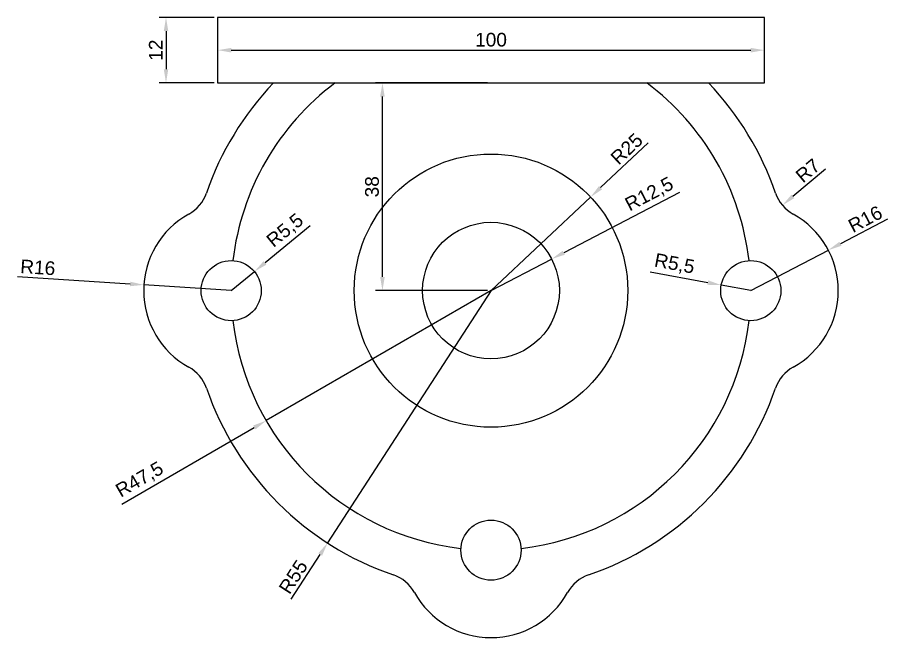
# Model space of a CAD drawing. Header units: millimetres. Extents: x 340 to 2726, y 2120 to 4769.
# Drawn here: x 740.3 to 899.4, y 2120 to 2233.5 of the extents above; entities that cross this region are included whole.
import ezdxf

# ---------------------------------------------------------------- set-up
doc = ezdxf.new("R2010")
doc.units = ezdxf.units.MM
doc.styles.get("Standard").update_dxf_attribs({"font": 'arial.ttf'})
doc.dimstyles.new('ISO-25', dxfattribs={"dimtxt": 2.5, "dimasz": 2.5, "dimexe": 1.25, "dimexo": 0.625, "dimtad": 1, "dimtxsty": 'Standard', "dimcen": 2.5, "dimadec": 0, "dimazin": 0, "dimtfac": 1, "dimtmove": 0, "dimatfit": 3, "dimfxl": 1, "dimarcsym": 0})

# ---------------------------------------------------------------- blocks, each defined once
blk = doc.blocks.new('*D63')
at = {"color": 0, "lineweight": -2, "transparency": 16777216}
for p, q in [((899.43, 2196.53), (890.81, 2192.03)), ((874.42, 2183.46), (888.6, 2190.87))]:
    blk.add_line(p, q, dxfattribs=at)
at = {"color": 0, "transparency": 16777216}
blk.add_solid([(890.62, 2192.4), (891.01, 2191.66), (888.6, 2190.87)], dxfattribs=at)
at = {"layer": 'Defpoints', "color": 0, "transparency": 16777216}
for p in [(888.6, 2190.87), (874.42, 2183.46)]:
    blk.add_point(p, dxfattribs=at)
at = {"color": 0, "transparency": 16777216, "insert": (895.35, 2196.54), "char_height": 2.5, "attachment_point": 5, "rotation": 27.5943}
blk.add_mtext('R16', dxfattribs=at)
blk = doc.blocks.new('*D64')
at = {"color": 0, "lineweight": -2, "transparency": 16777216}
for p, q in [((856.02, 2186.9), (866.55, 2184.93)), ((874.42, 2183.46), (869.01, 2184.47))]:
    blk.add_line(p, q, dxfattribs=at)
at = {"color": 0, "transparency": 16777216}
blk.add_solid([(866.63, 2185.34), (866.48, 2184.52), (869.01, 2184.47)], dxfattribs=at)
at = {"layer": 'Defpoints', "color": 0, "transparency": 16777216}
for p in [(869.01, 2184.47), (874.42, 2183.46)]:
    blk.add_point(p, dxfattribs=at)
at = {"color": 0, "transparency": 16777216, "insert": (860.45, 2188.23), "char_height": 2.5, "attachment_point": 5, "rotation": 349.4045}
blk.add_mtext('R5,5', dxfattribs=at)
blk = doc.blocks.new('*D65')
at = {"color": 0, "lineweight": -2, "transparency": 16777216}
blk.add_line((888.08, 2205.69), (882.11, 2200.69), dxfattribs=at)
at = {"color": 0, "transparency": 16777216}
blk.add_solid([(881.85, 2201.01), (882.38, 2200.37), (880.2, 2199.08)], dxfattribs=at)
at = {"layer": 'Defpoints', "color": 0, "transparency": 16777216}
for p in [(885.56, 2203.58), (880.2, 2199.08)]:
    blk.add_point(p, dxfattribs=at)
at = {"color": 0, "transparency": 16777216, "insert": (884.85, 2205.43), "char_height": 2.5, "attachment_point": 5, "rotation": 39.9763}
blk.add_mtext('R7', dxfattribs=at)
blk = doc.blocks.new('*D66')
at = {"color": 0, "lineweight": -2, "transparency": 16777216}
for p, q in [((861.41, 2201.44), (840.22, 2190.39)), ((826.92, 2183.46), (838, 2189.24))]:
    blk.add_line(p, q, dxfattribs=at)
at = {"color": 0, "transparency": 16777216}
blk.add_solid([(840.03, 2190.76), (840.41, 2190.02), (838, 2189.24)], dxfattribs=at)
at = {"layer": 'Defpoints', "color": 0, "transparency": 16777216}
for p in [(838, 2189.24), (826.92, 2183.46)]:
    blk.add_point(p, dxfattribs=at)
at = {"color": 0, "transparency": 16777216, "insert": (855.92, 2200.98), "char_height": 2.5, "attachment_point": 5, "rotation": 27.5401}
blk.add_mtext('R12,5', dxfattribs=at)
blk = doc.blocks.new('*D67')
at = {"color": 0, "lineweight": -2, "transparency": 16777216}
for p, q in [((855.67, 2210.49), (846.95, 2202.3)), ((826.92, 2183.46), (845.13, 2200.58))]:
    blk.add_line(p, q, dxfattribs=at)
at = {"color": 0, "transparency": 16777216}
blk.add_solid([(846.67, 2202.6), (847.24, 2201.99), (845.13, 2200.58)], dxfattribs=at)
at = {"layer": 'Defpoints', "color": 0, "transparency": 16777216}
for p in [(845.13, 2200.58), (826.92, 2183.46)]:
    blk.add_point(p, dxfattribs=at)
at = {"color": 0, "transparency": 16777216, "insert": (851.73, 2209.4), "char_height": 2.5, "attachment_point": 5, "rotation": 43.2383}
blk.add_mtext('R25', dxfattribs=at)
blk = doc.blocks.new('*D68')
at = {"color": 0, "lineweight": -2, "transparency": 16777216}
for p, q in [((826.92, 2183.46), (785.81, 2159.66)), ((759.41, 2144.38), (783.64, 2158.41))]:
    blk.add_line(p, q, dxfattribs=at)
at = {"color": 0, "transparency": 16777216}
blk.add_solid([(783.43, 2158.77), (783.85, 2158.05), (785.81, 2159.66)], dxfattribs=at)
at = {"layer": 'Defpoints', "color": 0, "transparency": 16777216}
for p in [(826.92, 2183.46), (785.81, 2159.66)]:
    blk.add_point(p, dxfattribs=at)
at = {"color": 0, "transparency": 16777216, "insert": (762.74, 2148.76), "char_height": 2.5, "attachment_point": 5, "rotation": 30.0613}
blk.add_mtext('R47,5', dxfattribs=at)
blk = doc.blocks.new('*D69')
at = {"color": 0, "lineweight": -2, "transparency": 16777216}
for p, q in [((826.92, 2183.46), (797.04, 2137.28)), ((790.39, 2127), (795.69, 2135.18))]:
    blk.add_line(p, q, dxfattribs=at)
at = {"color": 0, "transparency": 16777216}
blk.add_solid([(795.34, 2135.4), (796.04, 2134.95), (797.04, 2137.28)], dxfattribs=at)
at = {"layer": 'Defpoints', "color": 0, "transparency": 16777216}
for p in [(826.92, 2183.46), (797.04, 2137.28)]:
    blk.add_point(p, dxfattribs=at)
at = {"color": 0, "transparency": 16777216, "insert": (790.77, 2131.07), "char_height": 2.5, "attachment_point": 5, "rotation": 57.1016}
blk.add_mtext('R55', dxfattribs=at)
blk = doc.blocks.new('*D70')
at = {"color": 0, "lineweight": -2, "transparency": 16777216}
for p, q in [((793.88, 2195.33), (785.6, 2188.53)), ((779.42, 2183.46), (783.67, 2186.95))]:
    blk.add_line(p, q, dxfattribs=at)
at = {"color": 0, "transparency": 16777216}
blk.add_solid([(785.34, 2188.85), (785.87, 2188.21), (783.67, 2186.95)], dxfattribs=at)
at = {"layer": 'Defpoints', "color": 0, "transparency": 16777216}
for p in [(783.67, 2186.95), (779.42, 2183.46)]:
    blk.add_point(p, dxfattribs=at)
at = {"color": 0, "transparency": 16777216, "insert": (789.36, 2194.36), "char_height": 2.5, "attachment_point": 5, "rotation": 39.3726}
blk.add_mtext('R5,5', dxfattribs=at)
blk = doc.blocks.new('*D71')
at = {"color": 0, "lineweight": -2, "transparency": 16777216}
for p, q in [((740.33, 2186.04), (760.96, 2184.68)), ((779.42, 2183.46), (763.45, 2184.51))]:
    blk.add_line(p, q, dxfattribs=at)
at = {"color": 0, "transparency": 16777216}
blk.add_solid([(760.99, 2185.09), (760.93, 2184.26), (763.45, 2184.51)], dxfattribs=at)
at = {"layer": 'Defpoints', "color": 0, "transparency": 16777216}
for p in [(763.45, 2184.51), (779.42, 2183.46)]:
    blk.add_point(p, dxfattribs=at)
at = {"color": 0, "transparency": 16777216, "insert": (744.06, 2187.7), "char_height": 2.5, "attachment_point": 5, "rotation": 356.2235}
blk.add_mtext('R16', dxfattribs=at)
blk = doc.blocks.new('*D72')
at = {"color": 0, "lineweight": -2, "transparency": 16777216}
for p, q in [((776.29, 2233.46), (766.25, 2233.46)), ((767.5, 2230.96), (767.5, 2223.96)), ((776.29, 2221.46), (766.25, 2221.46))]:
    blk.add_line(p, q, dxfattribs=at)
at = {"color": 0, "transparency": 16777216}
for points in [[(767.09, 2230.96), (767.92, 2230.96), (767.5, 2233.46)], [(767.09, 2223.96), (767.92, 2223.96), (767.5, 2221.46)]]:
    blk.add_solid(points, dxfattribs=at)
at = {"layer": 'Defpoints', "color": 0, "transparency": 16777216}
for p in [(776.92, 2233.46), (767.5, 2221.46), (776.92, 2221.46)]:
    blk.add_point(p, dxfattribs=at)
at = {"color": 0, "transparency": 16777216, "insert": (765.62, 2227.46), "char_height": 2.5, "attachment_point": 5, "rotation": 90}
blk.add_mtext('12', dxfattribs=at)
blk = doc.blocks.new('*D73')
at = {"color": 0, "lineweight": -2, "transparency": 16777216}
for p, q in [((776.92, 2232.83), (776.92, 2226.21)), ((779.42, 2227.46), (874.42, 2227.46)), ((876.92, 2228.08), (876.92, 2228.71))]:
    blk.add_line(p, q, dxfattribs=at)
at = {"color": 0, "transparency": 16777216}
for points in [[(779.42, 2227.87), (779.42, 2227.04), (776.92, 2227.46)], [(874.42, 2227.87), (874.42, 2227.04), (876.92, 2227.46)]]:
    blk.add_solid(points, dxfattribs=at)
at = {"layer": 'Defpoints', "color": 0, "transparency": 16777216}
for p in [(776.92, 2233.46), (876.92, 2227.46), (876.92, 2227.46)]:
    blk.add_point(p, dxfattribs=at)
at = {"color": 0, "transparency": 16777216, "insert": (826.92, 2229.36), "char_height": 2.5, "attachment_point": 5}
blk.add_mtext('100', dxfattribs=at)
blk = doc.blocks.new('*D74')
at = {"color": 0, "lineweight": -2, "transparency": 16777216}
for p, q in [((826.29, 2221.46), (805.82, 2221.46)), ((807.07, 2185.96), (807.07, 2218.96)), ((826.29, 2183.46), (805.82, 2183.46))]:
    blk.add_line(p, q, dxfattribs=at)
at = {"color": 0, "transparency": 16777216}
for points in [[(806.65, 2218.96), (807.49, 2218.96), (807.07, 2221.46)], [(806.65, 2185.96), (807.49, 2185.96), (807.07, 2183.46)]]:
    blk.add_solid(points, dxfattribs=at)
at = {"layer": 'Defpoints', "color": 0, "transparency": 16777216}
for p in [(807.07, 2221.46), (826.92, 2221.46), (826.92, 2183.46)]:
    blk.add_point(p, dxfattribs=at)
at = {"color": 0, "transparency": 16777216, "insert": (805.17, 2202.46), "char_height": 2.5, "attachment_point": 5, "rotation": 90}
blk.add_mtext('38', dxfattribs=at)

msp = doc.modelspace()

# ---------------------------------------------------------------- linework, layer by layer
msp.add_lwpolyline([(776.917, 2221.457), (876.917, 2221.457), (876.917, 2233.457), (776.917, 2233.457)], close=True)
for centre, radius in [((826.917, 2183.457), 25), ((826.917, 2183.457), 12.5), ((779.417, 2183.457), 5.5), ((874.417, 2183.457), 5.5), ((826.917, 2135.957), 5.5)]:
    msp.add_circle(centre, radius)
for centre, radius, start, end in [((826.917, 2183.457), 55, 136.29789, 161.06421), ((826.917, 2183.457), 47.5, 126.8699, 173.36204), ((826.917, 2183.457), 47.5, 6.63796, 53.1301), ((826.917, 2183.457), 55, 18.93579, 43.70211), ((768.273, 2203.577), 7, 298.98324, 341.06421), ((885.562, 2203.577), 7, 198.93579, 241.01676), ((779.417, 2183.457), 16, 118.98324, 241.01676), ((874.417, 2183.457), 16, 298.98324, 61.01676), ((826.917, 2183.457), 47.5, 186.63796, 263.36204), ((826.917, 2183.457), 47.5, 276.63796, 353.36204), ((768.273, 2163.338), 7, 18.93579, 61.01676), ((885.562, 2163.338), 7, 118.98324, 161.06421), ((826.917, 2183.457), 55, 198.93579, 251.06421), ((826.917, 2183.457), 55, 288.93579, 341.06421), ((806.798, 2124.813), 7, 28.98324, 71.06421), ((847.037, 2124.813), 7, 108.93579, 151.01676), ((826.917, 2135.957), 16, 208.98324, 331.01676)]:
    msp.add_arc(centre, radius, start, end)

# ---------------------------------------------------------------- dimensions: what is measured, and where the dimension line sits
at = {"color": 2}
for base, p1, p2, picture, middle in [((767.504, 2221.457), (776.917, 2233.457), (776.917, 2221.457), '*D72', (765.624, 2227.457)), ((807.069, 2221.457), (826.917, 2183.457), (826.917, 2221.457), '*D74', (805.166, 2202.457))]:
    dim = msp.add_linear_dim(base=base, p1=p1, p2=p2, angle=90, dimstyle='ISO-25', dxfattribs=at)
    dim.commit()
    dim.dimension.update_dxf_attribs({"geometry": picture, "text_midpoint": middle})
dim = msp.add_linear_dim(base=(876.917, 2227.457), p1=(776.917, 2233.457), p2=(876.917, 2227.457), dimstyle='ISO-25', dxfattribs=at)
dim.commit()
dim.dimension.update_dxf_attribs({"geometry": '*D73', "text_midpoint": (826.917, 2229.359)})
for center, mpoint, picture, middle in [((826.917, 2183.457), (845.13, 2200.583), '*D67', (853.031, 2208.013)), ((885.562, 2203.577), (880.198, 2199.08), '*D65', (886.053, 2203.989)), ((826.917, 2183.457), (838.001, 2189.237), '*D66', (856.904, 2199.094)), ((779.417, 2183.457), (763.452, 2184.511), '*D71', (743.933, 2185.8)), ((826.917, 2183.457), (785.807, 2159.663), '*D68', (763.8, 2146.927))]:
    dim = msp.add_radius_dim(center=center, mpoint=mpoint, dimstyle='ISO-25', dxfattribs=at)
    dim.commit()
    dim.dimension.update_dxf_attribs({"geometry": picture, "text_midpoint": middle, "dimtype": 164})
for center, mpoint, picture, middle in [((874.417, 2183.457), (888.597, 2190.869), '*D63', (895.348, 2196.543)), ((779.417, 2183.457), (783.669, 2186.946), '*D70', (789.362, 2194.364)), ((874.417, 2183.457), (869.011, 2184.469), '*D64', (860.45, 2188.229)), ((826.917, 2183.457), (797.044, 2137.278), '*D69', (790.769, 2131.069))]:
    dim = msp.add_radius_dim(center=center, mpoint=mpoint, dimstyle='ISO-25', dxfattribs=at)
    dim.commit()
    dim.dimension.update_dxf_attribs({"geometry": picture, "text_midpoint": middle})

doc.saveas('drawing.dxf')
